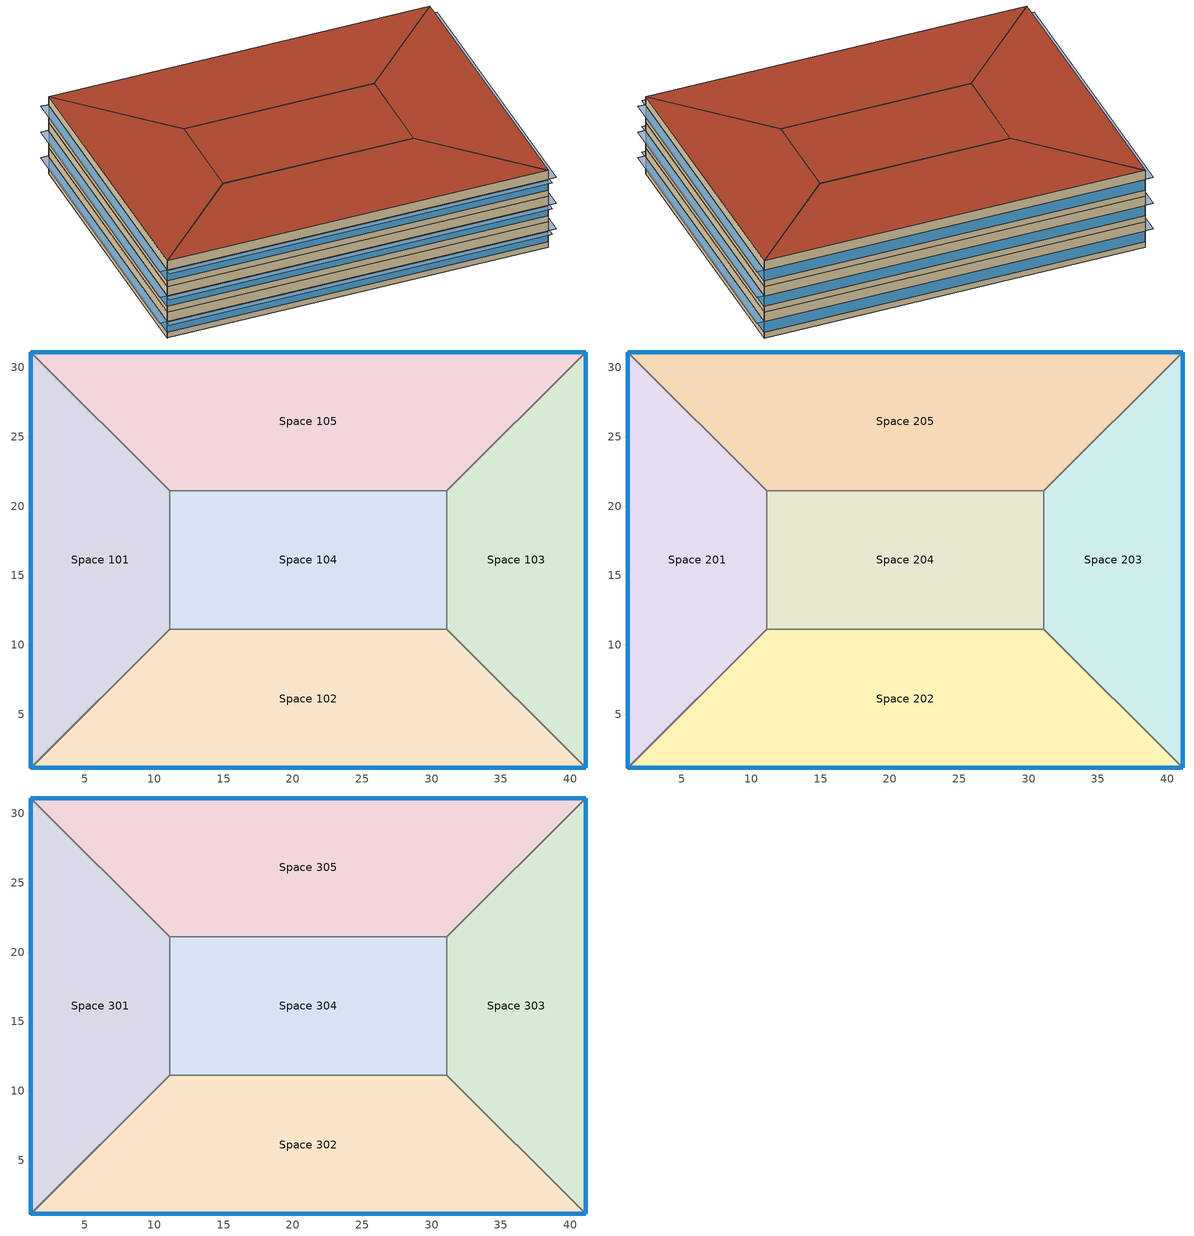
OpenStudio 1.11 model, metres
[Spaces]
Space 101
 floor ground: 1.1,31.12 11.1,21.12 11.1,11.12 1.1,1.12 z0
 wall outside: 1.1,31.12 1.1,1.12 z0:3.05
 wall to Space 105: 11.1,21.12 1.1,31.12 z0:3.05
 wall to Space 104: 11.1,11.12 11.1,21.12 z0:3.05
 wall to Space 102: 1.1,1.12 11.1,11.12 z0:3.05
 window: 1.1,31.09 1.1,1.14 z0.7:1.92
Space 102
 floor ground: 31.1,11.12 41.1,1.12 1.1,1.12 11.1,11.12 z0
 wall outside: 1.1,1.12 41.1,1.12 z0:3.05
 wall to Space 104: 31.1,11.12 11.1,11.12 z0:3.05
 wall to Space 103: 41.1,1.12 31.1,11.12 z0:3.05
 window: 1.13,1.12 41.08,1.12 z0.7:1.92
Space 103
 floor ground: 41.1,31.12 41.1,1.12 31.1,11.12 31.1,21.12 z0
 wall outside: 41.1,1.12 41.1,31.12 z0:3.05
 wall to Space 104: 31.1,21.12 31.1,11.12 z0:3.05
 wall to Space 105: 41.1,31.12 31.1,21.12 z0:3.05
 window: 41.1,1.14 41.1,31.09 z0.7:1.92
Space 104
 floor ground: 31.1,21.12 31.1,11.12 11.1,11.12 11.1,21.12 z0
 wall to Space 105: 31.1,21.12 11.1,21.12 z0:3.05
Space 105
 floor ground: 41.1,31.12 31.1,21.12 11.1,21.12 1.1,31.12 z0
 wall outside: 41.1,31.12 1.1,31.12 z0:3.05
 window: 41.08,31.12 1.13,31.12 z0.7:1.92
Space 201
 floor to Space 101: 1.1,31.12 11.1,21.12 11.1,11.12 1.1,1.12 z3.05
 wall outside: 1.1,31.12 1.1,1.12 z3.05:6.1
 wall to Space 205: 11.1,21.12 1.1,31.12 z3.05:6.1
 wall to Space 204: 11.1,11.12 11.1,21.12 z3.05:6.1
 wall to Space 202: 1.1,1.12 11.1,11.12 z3.05:6.1
 window: 1.1,31.09 1.1,1.14 z3.75:4.97
Space 202
 floor to Space 102: 31.1,11.12 41.1,1.12 1.1,1.12 11.1,11.12 z3.05
 wall outside: 1.1,1.12 41.1,1.12 z3.05:6.1
 wall to Space 204: 31.1,11.12 11.1,11.12 z3.05:6.1
 wall to Space 203: 41.1,1.12 31.1,11.12 z3.05:6.1
 window: 1.13,1.12 41.08,1.12 z3.75:4.97
Space 203
 floor to Space 103: 41.1,31.12 41.1,1.12 31.1,11.12 31.1,21.12 z3.05
 wall outside: 41.1,1.12 41.1,31.12 z3.05:6.1
 wall to Space 204: 31.1,21.12 31.1,11.12 z3.05:6.1
 wall to Space 205: 41.1,31.12 31.1,21.12 z3.05:6.1
 window: 41.1,1.14 41.1,31.09 z3.75:4.97
Space 204
 floor to Space 104: 31.1,21.12 31.1,11.12 11.1,11.12 11.1,21.12 z3.05
 wall to Space 205: 31.1,21.12 11.1,21.12 z3.05:6.1
Space 205
 floor to Space 105: 41.1,31.12 31.1,21.12 11.1,21.12 1.1,31.12 z3.05
 wall outside: 41.1,31.12 1.1,31.12 z3.05:6.1
 window: 41.08,31.12 1.13,31.12 z3.75:4.97
Space 301
 floor to Space 201: 1.1,31.12 11.1,21.12 11.1,11.12 1.1,1.12 z6.1
 wall outside: 1.1,31.12 1.1,1.12 z6.1:9.14
 wall to Space 305: 11.1,21.12 1.1,31.12 z6.1:9.14
 wall to Space 304: 11.1,11.12 11.1,21.12 z6.1:9.14
 wall to Space 302: 1.1,1.12 11.1,11.12 z6.1:9.14
 window: 1.1,31.09 1.1,1.14 z6.8:8.02
 roof outside: 1.1,1.12 11.1,11.12 11.1,21.12 1.1,31.12 z9.14
Space 302
 floor to Space 202: 31.1,11.12 41.1,1.12 1.1,1.12 11.1,11.12 z6.1
 wall outside: 1.1,1.12 41.1,1.12 z6.1:9.14
 wall to Space 304: 31.1,11.12 11.1,11.12 z6.1:9.14
 wall to Space 303: 41.1,1.12 31.1,11.12 z6.1:9.14
 window: 1.13,1.12 41.08,1.12 z6.8:8.02
 roof outside: 41.1,1.12 31.1,11.12 11.1,11.12 1.1,1.12 z9.14
Space 303
 floor to Space 203: 41.1,31.12 41.1,1.12 31.1,11.12 31.1,21.12 z6.1
 wall outside: 41.1,1.12 41.1,31.12 z6.1:9.14
 wall to Space 304: 31.1,21.12 31.1,11.12 z6.1:9.14
 wall to Space 305: 41.1,31.12 31.1,21.12 z6.1:9.14
 window: 41.1,1.14 41.1,31.09 z6.8:8.02
 roof outside: 41.1,1.12 41.1,31.12 31.1,21.12 31.1,11.12 z9.14
Space 304
 floor to Space 204: 31.1,21.12 31.1,11.12 11.1,11.12 11.1,21.12 z6.1
 wall to Space 305: 31.1,21.12 11.1,21.12 z6.1:9.14
 roof outside: 31.1,11.12 31.1,21.12 11.1,21.12 11.1,11.12 z9.14
Space 305
 floor to Space 205: 41.1,31.12 31.1,21.12 11.1,21.12 1.1,31.12 z6.1
 wall outside: 41.1,31.12 1.1,31.12 z6.1:9.14
 window: 41.08,31.12 1.13,31.12 z6.8:8.02
 roof outside: 31.1,21.12 41.1,31.12 1.1,31.12 11.1,21.12 z9.14
shading: 41.91,1.02 41.91,31.22 41.1,31.22 41.1,1.02 z2.04; 41.91,1.02 41.91,31.22 41.1,31.22 41.1,1.02 z5.09; 1.1,1.02 1.1,31.22 0.3,31.22 0.3,1.02 z5.09; 41.2,0.31 41.2,1.12 1,1.12 1,0.31 z2.04; 1.1,1.02 1.1,31.22 0.3,31.22 0.3,1.02 z8.14; 41.2,0.31 41.2,1.12 1,1.12 1,0.31 z5.09; 41.2,0.31 41.2,1.12 1,1.12 1,0.31 z8.14; 1.1,1.02 1.1,31.22 0.3,31.22 0.3,1.02 z2.04; 41.91,1.02 41.91,31.22 41.1,31.22 41.1,1.02 z8.14
[Building]
Building 1: Space Type=189.1-2009 - Office - OpenOffice - CZ4-8; Default Construction Set=189.1-2009 - CZ5 - Office
[Site]
Site 1
[ClimateZones]
Climate Zone Institution Name 1=ASHRAE; Climate Zone Document Name 1=ANSI/ASHRAE Standard 169; Climate Zone Document Year 1=2006; Climate Zone Institution Name 2=CEC; Climate Zone Document Name 2=California Climate Zone Descriptions; Climate Zone Document Year 2=1995
[DefaultConstructionSet]
189.1-2009 - CZ5 - Office: Default Exterior Surface Constructions=Default Surface Constructions 13; Default Interior Surface Constructions=Default Surface Constructions 14; Default Ground Contact Surface Constructions=Default Surface Constructions 15; Default Exterior SubSurface Constructions=Default Sub Surface Constructions 9; Default Interior SubSurface Constructions=Default Sub Surface Constructions 10; Interior Partition Construction=Interior Partition
[DefaultSurfaceConstructions]
Name | Floor Construction | Wall Construction | Roof Ceiling Construction
Default Surface Constructions 13 | ExtSlabCarpet 4in ClimateZone 1-8 | ASHRAE 189.1-2009 ExtWall Mass ClimateZone 5 | ASHRAE 189.1-2009 ExtRoof IEAD ClimateZone 2-5
Default Surface Constructions 14 | Interior Floor | Interior Wall | Interior Ceiling
Default Surface Constructions 15 | ExtSlabCarpet 4in ClimateZone 1-8 | ExtSlabCarpet 4in ClimateZone 1-8 | ExtSlabCarpet 4in ClimateZone 1-8
[Construction]
ExtSlabCarpet 4in ClimateZone 1-8: MAT-CC05 4 HW CONCRETE, CP02 CARPET PAD
Interior Floor: F16 Acoustic tile, F05 Ceiling air space resistance, M11 100mm lightweight concrete
Interior Wall: G01a 19mm gypsum board, F04 Wall air space resistance, G01a 19mm gypsum board
Interior Ceiling: M11 100mm lightweight concrete, F05 Ceiling air space resistance, F16 Acoustic tile
Exterior Door: F08 Metal surface, I01 25mm insulation board
Interior Window: Clear 3mm
Interior Door; Interior Partition: G05 25mm wood
ASHRAE 189.1-2009 ExtRoof IEAD ClimateZone 2-5: Roof Membrane, Roof Insulation [21], Metal Decking
ASHRAE 189.1-2009 ExtWindow ClimateZone 4-5: Theoretical Glass [207]
ASHRAE 189.1-2009 ExtWall Mass ClimateZone 5: 1IN Stucco, 8IN Concrete HW, Wall Insulation [40], 1/2IN Gypsum
[Material] Thermal Absorptance=0.9
Name | Roughness | Thickness {m} | Conductivity {W/m-K} | Density {kg/m3} | Specific Heat {J/kg-K} | Solar Absorptance | Visible Absorptance
MAT-CC05 4 HW CONCRETE | Rough | 0.1016 | 1.311 | 2240 | 836.8 | 0.85 | 0.85
1IN Stucco | Smooth | 0.0253 | 0.6918 | 1858 | 837 | 0.92 | 0.92
8IN Concrete HW | MediumRough | 0.2033 | 1.7296 | 2243 | 837 | 0.65 | 0.65
1/2IN Gypsum | Smooth | 0.0127 | 0.16 | 784.9 | 830 | 0.4 | 0.4
Roof Membrane | VeryRough | 0.0095 | 0.16 | 1121.29 | 1460 | 0.7 | 0.7
Metal Decking | MediumSmooth | 0.0015 | 45.006 | 7680 | 418.4 | 0.6 | 0.6
F16 Acoustic tile | MediumSmooth | 0.0191 | 0.06 | 368 | 590 | 0.3 | 0.3
M11 100mm lightweight concrete | MediumRough | 0.1016 | 0.53 | 1280 | 840 | 0.5 | 0.5
G01a 19mm gypsum board | MediumSmooth | 0.019 | 0.16 | 800 | 1090 | 0.4 | 0.4
F08 Metal surface | Smooth | 0.0008 | 45.28 | 7824 | 500 | 0.7 | 0.7
I01 25mm insulation board | MediumRough | 0.0254 | 0.03 | 43 | 1210 | 0.6 | 0.6
G05 25mm wood | MediumSmooth | 0.0254 | 0.15 | 608 | 1630 | 0.5 | 0.5
Roof Insulation [21] | MediumRough | 0.2105 | 0.049 | 265 | 836.8 | 0.7 | 0.7
Wall Insulation [40] | MediumRough | 0.0794 | 0.0432 | 91 | 837 | 0.5 | 0.5
[Material:NoMass]
CP02 CARPET PAD: Roughness=Smooth; Thermal Resistance {m2-K/W}=0.1; Thermal Absorptance=0.9; Solar Absorptance=0.8; Visible Absorptance=0.8
[Material:AirGap]
Name | Thermal Resistance {m2-K/W}
F05 Ceiling air space resistance | 0.18
F04 Wall air space resistance | 0.15
[DefaultSubSurfaceConstructions]
Name | Fixed Window Construction | Operable Window Construction | Door Construction | Tubular Daylight Dome Construction | Tubular Daylight Diffuser Construction
Default Sub Surface Constructions 9 | ASHRAE 189.1-2009 ExtWindow ClimateZone 4-5 | ASHRAE 189.1-2009 ExtWindow ClimateZone 4-5 | Exterior Door | Interior Window | Interior Window
Default Sub Surface Constructions 10 | Interior Window | Interior Window | Interior Door
[WindowMaterial:Glazing] Optical Data Type=SpectralAverage; Thickness {m}=0.003; Back Side Solar Reflectance at Normal Incidence=0; Back Side Visible Reflectance at Normal Incidence=0; Infrared Transmittance at Normal Incidence=0; Dirt Correction Factor for Solar and Visible Transmittance=1; Solar Diffusing=No
Name | Solar Transmittance at Normal Incidence | Front Side Solar Reflectance at Normal Incidence | Visible Transmittance at Normal Incidence | Front Side Visible Reflectance at Normal Incidence | Front Side Infrared Hemispherical Emissivity | Back Side Infrared Hemispherical Emissivity | Conductivity {W/m-K}
Clear 3mm | 0.837 | 0.075 | 0.898 | 0.081 | 0.84 | 0.84 | 0.9
Theoretical Glass [207] | 0.3311 | 0.6189 | 0.44 | 0.51 | 0.9 | 0.9 | 0.0133
[SpaceType]
189.1-2009 - Office - OpenOffice - CZ4-8: Default Schedule Set=189.1-2009 - Office - OpenOffice - CZ4-8 Schedule Set; Design Specification Outdoor Air Object=189.1-2009 - Office - OpenOffice - CZ4-8 Ventilation; Standards Building Type=Office; Standards Space Type=OpenOffice
[DefaultScheduleSet]
189.1-2009 - Office - OpenOffice - CZ4-8 Schedule Set: Number of People Schedule=Office Work Occ; People Activity Level Schedule=Office Activity; Lighting Schedule=Office Bldg Light; Electric Equipment Schedule=Office Bldg Equip; Infiltration Schedule=Office Infil Quarter On
[Lights:Definition]
189.1-2009 - Office - OpenOffice - CZ4-8 Lights Definition: Design Level Calculation Method=Watts/Area; Watts per Space Floor Area {W/m2}=10.6563
[Lights]
189.1-2009 - Office - OpenOffice - CZ4-8 Lights: Lights Definition=189.1-2009 - Office - OpenOffice - CZ4-8 Lights Definition; Space or SpaceType=189.1-2009 - Office - OpenOffice - CZ4-8
[DesignSpecification:OutdoorAir]
189.1-2009 - Office - OpenOffice - CZ4-8 Ventilation: Outdoor Air Method=Sum; Outdoor Air Flow per Person {m3/s-person}=0.00943895
[People:Definition]
189.1-2009 - Office - OpenOffice - CZ4-8 People Definition: Number of People Calculation Method=People/Area; People per Space Floor Area {person/m2}=0.0565105; Fraction Radiant=0.3
[People]
189.1-2009 - Office - OpenOffice - CZ4-8 People: People Definition=189.1-2009 - Office - OpenOffice - CZ4-8 People Definition; Space or SpaceType=189.1-2009 - Office - OpenOffice - CZ4-8
[SpaceInfiltration:DesignFlowRate]
189.1-2009 - Office - OpenOffice - CZ4-8 Infiltration: Space or SpaceType=189.1-2009 - Office - OpenOffice - CZ4-8; Design Flow Rate Calculation Method=Flow/ExteriorArea; Flow per Exterior Surface Area {m3/s-m2}=0.000226568
[ElectricEquipment:Definition]
189.1-2009 - Office - OpenOffice - CZ4-8 Electric Equipment Definition: Design Level Calculation Method=Watts/Area; Watts per Space Floor Area {W/m2}=7.64238
[ElectricEquipment]
189.1-2009 - Office - OpenOffice - CZ4-8 Electric Equipment: Electric Equipment Definition=189.1-2009 - Office - OpenOffice - CZ4-8 Electric Equipment Definition; Space or SpaceType=189.1-2009 - Office - OpenOffice - CZ4-8
[BuildingStory] Nominal Floor to Floor Height {m}=3.048
Name | Nominal Z Coordinate {m}
Building Story 1 | 0
Building Story 2 | 3.048
Building Story 3 | 6.096
[Space]
Name | Building Story
Space 101; Space 102; Space 103; Space 104; Space 105 | Building Story 1
Space 201; Space 202; Space 203; Space 204; Space 205 | Building Story 2
Space 301; Space 302; Space 303; Space 304; Space 305 | Building Story 3
[Schedule:Ruleset]
Name | Default Day Schedule | Summer Design Day Schedule | Winter Design Day Schedule
Office Bldg Light | Office Bldg Light Default Schedule | Office Bldg Light Summer Design Day | Office Bldg Light Winter Design Day
Office Activity | Office Activity Default Schedule | Office Activity Summer Design Day | Office Activity Winter Design Day
Office Infil Quarter On | Office Infil Quarter On Default Schedule | Office Infil Quarter On Summer Design Day | Office Infil Quarter On Winter Design Day
Office Bldg Equip | Office Bldg Equip Default Schedule | Office Bldg Equip Summer Design Day | Office Bldg Equip Winter Design Day
Office Work Occ | Office Bldg Occ Default Schedule | Office Bldg Occ Summer Design Day | Office Bldg Occ Winter Design Day
[Schedule:Day]
Office Bldg Light Default Schedule: 5, 0, 0.05, 7, 0, 0.1, 8, 0, 0.3, 17, 0, 0.9, 18, 0, 0.7, 20, 0, 0.5, 22, 0, 0.3, 23, 0, 0.1, 24, 0, 0.05
Office Bldg Light Summer Design Day; Office Infil Quarter On Rule 1 Day Schedule; Office Bldg Equip Summer Design Day: 24, 0, 1
Office Bldg Light Winter Design Day; Office Bldg Equip Winter Design Day; Office Bldg Occ Winter Design Day; Office Bldg Occ Rule 1 Day Schedule: 24, 0, 0
Office Bldg Light Rule 1 Day Schedule: 24, 0, 0.05
Office Bldg Light Rule 2 Day Schedule: 6, 0, 0.05, 8, 0, 0.1, 14, 0, 0.5, 17, 0, 0.15, 24, 0, 0.05
Office Activity Default Schedule; Office Activity Summer Design Day; Office Activity Winter Design Day: 24, 0, 132
Office Infil Quarter On Default Schedule; Office Infil Quarter On Summer Design Day: 6, 0, 1, 22, 0, 0.25, 24, 0, 1
Office Infil Quarter On Winter Design Day; Office Infil Quarter On Rule 2 Day Schedule: 6, 0, 1, 18, 0, 0.25, 24, 0, 1
Office Bldg Equip Default Schedule: 8, 0, 0.4, 12, 0, 0.9, 13, 0, 0.8, 17, 0, 0.9, 18, 0, 0.8, 20, 0, 0.6, 22, 0, 0.5, 24, 0, 0.4
Office Bldg Equip Rule 1 Day Schedule: 24, 0, 0.3
Office Bldg Equip Rule 2 Day Schedule: 6, 0, 0.3, 8, 0, 0.4, 14, 0, 0.5, 17, 0, 0.35, 24, 0, 0.3
Office Bldg Occ Default Schedule: 6, 0, 0, 7, 0, 0.1, 8, 0, 0.2, 12, 0, 0.85, 13, 0, 0.5, 17, 0, 0.85, 18, 0, 0.7, 20, 0, 0.4, 22, 0, 0.1, 24, 0, 0.05
Office Bldg Occ Summer Design Day: 6, 0, 0, 22, 0, 1, 24, 0, 0.05
Office Bldg Occ Rule 2 Day Schedule: 6, 0, 0, 8, 0, 0.1, 14, 0, 0.4, 17, 0, 0.1, 24, 0, 0
[Schedule:Rule] Apply Monday=No; Apply Tuesday=No; Apply Wednesday=No; Apply Thursday=No; Apply Friday=No; Date Specification Type=DateRange; Start Month=1; Start Day=1; End Month=12; End Day=31
Name | Schedule Ruleset | Rule Order | Day Schedule | Apply Sunday | Apply Saturday
Office Bldg Light Rule 1 | Office Bldg Light | 0 | Office Bldg Light Rule 1 Day Schedule | Yes | No
Office Bldg Light Rule 2 | Office Bldg Light | 1 | Office Bldg Light Rule 2 Day Schedule | No | Yes
Office Infil Quarter On Rule 1 | Office Infil Quarter On | 0 | Office Infil Quarter On Rule 1 Day Schedule | Yes | No
Office Infil Quarter On Rule 2 | Office Infil Quarter On | 1 | Office Infil Quarter On Rule 2 Day Schedule | No | Yes
Office Bldg Equip Rule 1 | Office Bldg Equip | 0 | Office Bldg Equip Rule 1 Day Schedule | Yes | No
Office Bldg Equip Rule 2 | Office Bldg Equip | 1 | Office Bldg Equip Rule 2 Day Schedule | No | Yes
Office Work Occ Rule 1 | Office Work Occ | 0 | Office Bldg Occ Rule 1 Day Schedule | Yes | No
Office Work Occ Rule 2 | Office Work Occ | 1 | Office Bldg Occ Rule 2 Day Schedule | No | Yes
